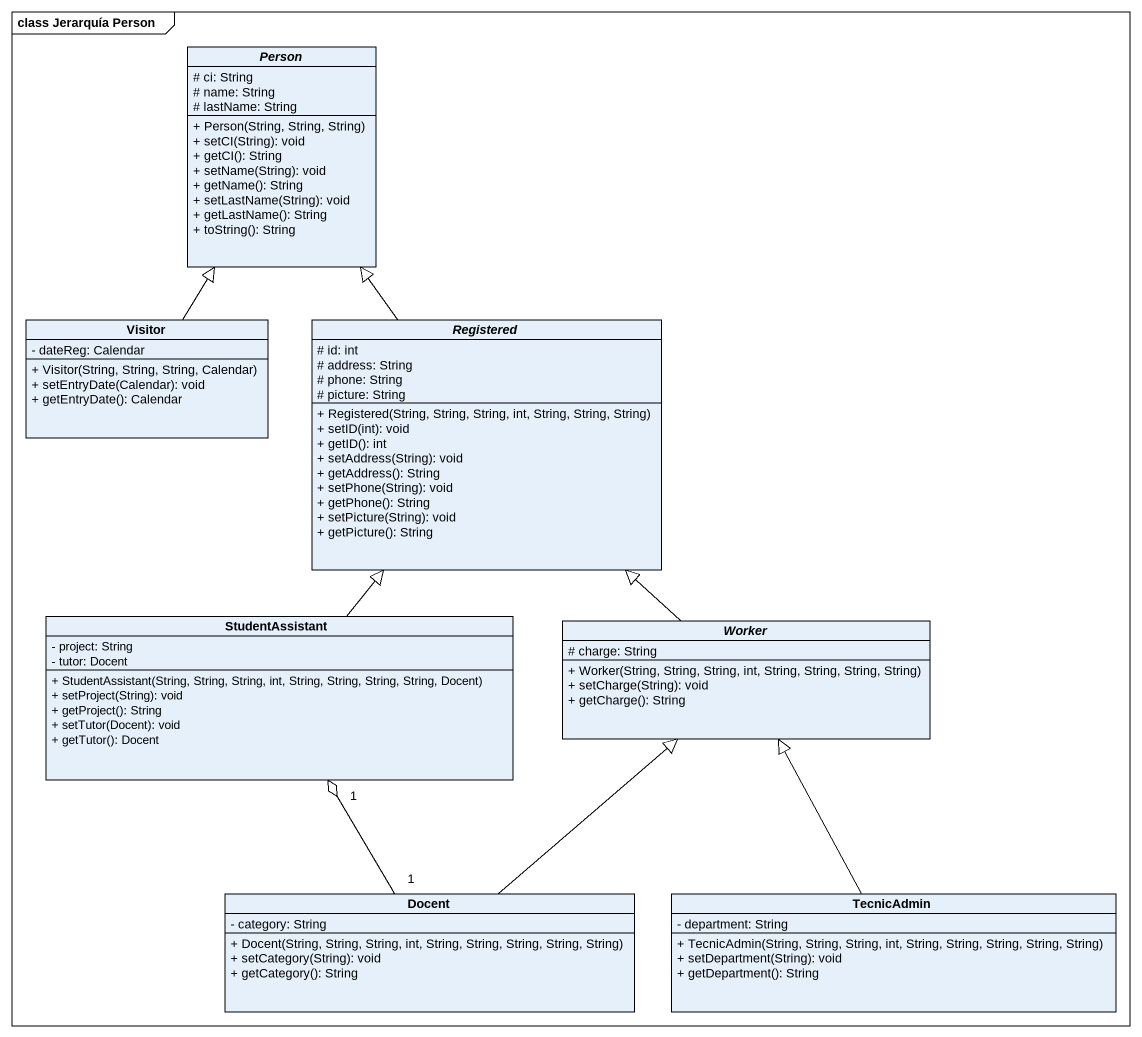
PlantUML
@startuml
mainframe class Jerarquía Person
hide circle
hide empty members
skinparam classAttributeIconSize 0
abstract class "Person" as Person_ {
  # ci: String
  # name: String
  # lastName: String
  + Person(String, String, String)
  + setCI(String): void
  + getCI(): String
  + setName(String): void
  + getName(): String
  + setLastName(String): void
  + getLastName(): String
  + toString(): String
}
class Visitor {
  - dateReg: Calendar
  + Visitor(String, String, String, Calendar)
  + setEntryDate(Calendar): void
  + getEntryDate(): Calendar
}
abstract class Registered {
  # id: int
  # address: String
  # phone: String
  # picture: String
  + Registered(String, String, String, int, String, String, String)
  + setID(int): void
  + getID(): int
  + setAddress(String): void
  + getAddress(): String
  + setPhone(String): void
  + getPhone(): String
  + setPicture(String): void
  + getPicture(): String
}
class StudentAssistant {
  - project: String
  - tutor: Docent
  + StudentAssistant(String, String, String, int, String, String, String, String, Docent)
  + setProject(String): void
  + getProject(): String
  + setTutor(Docent): void
  + getTutor(): Docent
}
abstract class Worker {
  # charge: String
  + Worker(String, String, String, int, String, String, String, String)
  + setCharge(String): void
  + getCharge(): String
}
class Docent {
  - category: String
  + Docent(String, String, String, int, String, String, String, String, String)
  + setCategory(String): void
  + getCategory(): String
}
class TecnicAdmin {
  - department: String
  + TecnicAdmin(String, String, String, int, String, String, String, String, String)
  + setDepartment(String): void
  + getDepartment(): String
}
Visitor -up-|> Person_
Registered -up-|> Person_
StudentAssistant -up-|> Registered
Worker -up-|> Registered
Docent "1" -up-o "1" StudentAssistant
Docent -up-|> Worker
TecnicAdmin -up-|> Worker
@enduml
